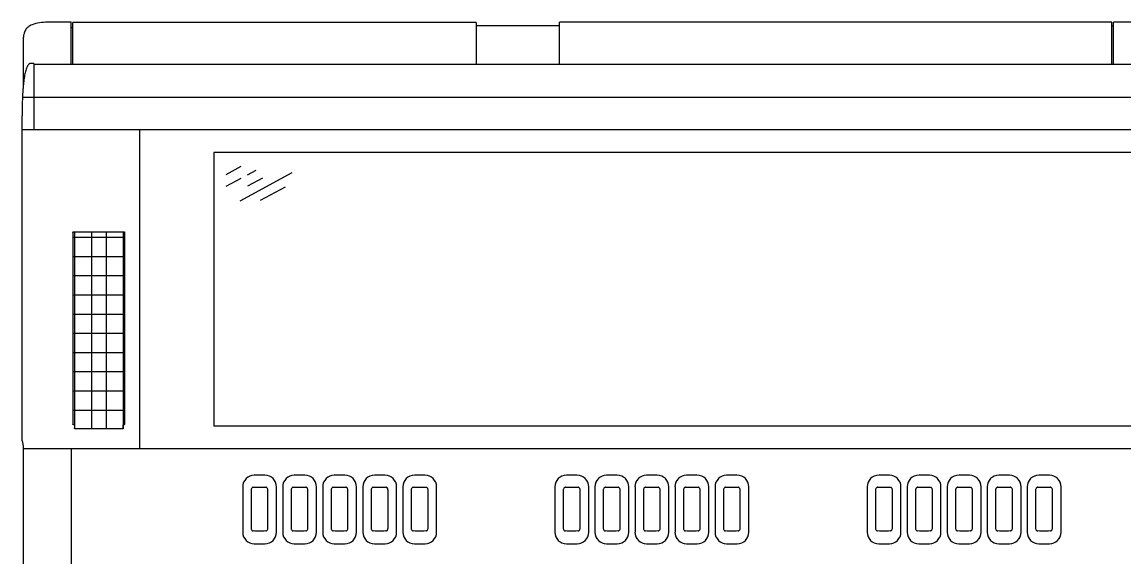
# Model space of a CAD drawing. Extents: x -49 to 275, y -8 to 142.
# Drawn here: x 39.4 to 60.06, y 35.25 to 45.28 of the extents above; entities that cross this region are included whole.
import ezdxf
from ezdxf.enums import TextEntityAlignment as Align

# ---------------------------------------------------------------- set-up
doc = ezdxf.new("R2010")
doc.units = 0
doc.header["$LTSCALE"] = 0.5
doc.header["$MEASUREMENT"] = 0
doc.layers.add('OBJECT', color=7, linetype='CONTINUOUS')
doc.layers.add('RISER', color=7, linetype='CONTINUOUS')
doc.styles.add('ARIAL', font='arial.ttf')

# ---------------------------------------------------------------- blocks, each defined once
blk = doc.blocks.new('*U48')
at = {"layer": 'RISER'}
for p, q in [((-27.03, 16.263), (-27.33, 16.263)), ((-27.03, 15.472), (-27.03, 16.263)), ((-27.03, 16.163), (-27, 16.163)), ((-19.44, 16.254), (-27, 16.254)), ((-27, 15.472), (-27, 16.254)), ((-19.44, 16.254), (-19.44, 15.472)), ((-17.88, 16.193), (-19.44, 16.193)), ((-7.533, 16.263), (-17.88, 16.263)), ((-17.88, 15.472), (-17.88, 16.263)), ((-7.533, 15.472), (-7.533, 16.263)), ((-7.533, 16.193), (-7.502, 16.193)), ((-7.502, 15.472), (-7.502, 16.263)), ((7.504, 16.263), (-7.502, 16.263)), ((-27.93, 15.913), (-27.93, 15.056)), ((-27.73, 15.486), (-27.8, 15.486)), ((-27.73, 15.486), (-27.73, 14.246)), ((27.7, 15.472), (-27.73, 15.472)), ((27.943, 14.853), (-27.943, 14.853)), ((-27.95, 8.425), (-27.95, 14.506)), ((27.95, 14.246), (-27.95, 14.246)), ((-25.748, 14.246), (-25.748, 8.281)), ((-0.655, 13.822), (-24.355, 13.822)), ((-24.355, 13.822), (-24.355, 8.705)), ((-24.128, 13.413), (-23.848, 13.565)), ((-23.865, 12.919), (-22.891, 13.448)), ((-23.729, 13.406), (-23.567, 13.493)), ((-24.128, 13.189), (-23.848, 13.341)), ((-23.719, 13.197), (-23.438, 13.349)), ((-23.483, 12.927), (-23.016, 13.18)), ((-26.998, 12.326), (-26.998, 8.737)), ((-26.027, 12.23), (-26.998, 12.23)), ((-26.968, 12.34), (-26.057, 12.34)), ((-26.968, 12.34), (-26.968, 8.648)), ((-26.652, 12.34), (-26.652, 8.648)), ((-26.373, 12.34), (-26.373, 8.648)), ((-26.057, 12.34), (-26.057, 8.648)), ((-26.027, 8.737), (-26.027, 12.326)), ((-26.027, 11.871), (-26.998, 11.871)), ((-26.027, 11.511), (-26.998, 11.511)), ((-26.027, 11.152), (-26.998, 11.152)), ((-26.027, 10.792), (-26.998, 10.792)), ((-26.027, 10.433), (-26.998, 10.433)), ((-26.027, 10.073), (-26.998, 10.073)), ((-26.027, 9.714), (-26.998, 9.714)), ((-26.027, 9.354), (-26.998, 9.354)), ((-26.027, 8.995), (-26.998, 8.995)), ((-26.968, 8.723), (-26.968, 8.667)), ((-26.057, 8.667), (-26.057, 8.723)), ((-24.355, 8.705), (-0.655, 8.705)), ((-26.057, 8.648), (-26.968, 8.648)), ((-27.95, 8.425), (-27.93, 8.328)), ((-27.93, 8.328), (-27.93, -8.328)), ((-27.93, 8.281), (27.93, 8.281)), ((-27.03, 8.281), (-27.03, -8.923)), ((-23.4, 7.779), (-23.599, 7.779)), ((-22.65, 7.779), (-22.849, 7.779)), ((-21.9, 7.779), (-22.099, 7.779)), ((-21.15, 7.779), (-21.349, 7.779)), ((-20.4, 7.779), (-20.599, 7.779)), ((-17.55, 7.779), (-17.75, 7.779)), ((-16.8, 7.779), (-17, 7.779)), ((-16.05, 7.779), (-16.25, 7.779)), ((-15.3, 7.779), (-15.499, 7.779)), ((-14.55, 7.779), (-14.749, 7.779)), ((-11.7, 7.779), (-11.899, 7.779)), ((-10.95, 7.779), (-11.149, 7.779)), ((-10.2, 7.779), (-10.399, 7.779)), ((-9.45, 7.779), (-9.649, 7.779)), ((-8.7, 7.779), (-8.899, 7.779)), ((-23.816, 7.565), (-23.816, 6.714)), ((-23.66, 7.5), (-23.66, 6.792)), ((-23.621, 7.557), (-23.587, 7.559)), ((-23.587, 7.559), (-23.417, 7.559)), ((-23.417, 7.559), (-23.382, 7.557)), ((-23.344, 6.792), (-23.344, 7.5)), ((-23.183, 6.714), (-23.183, 7.565)), ((-23.066, 7.565), (-23.066, 6.714)), ((-22.91, 7.5), (-22.91, 6.792)), ((-22.871, 7.557), (-22.837, 7.559)), ((-22.837, 7.559), (-22.667, 7.559)), ((-22.667, 7.559), (-22.632, 7.557)), ((-22.594, 6.792), (-22.594, 7.5)), ((-22.433, 6.714), (-22.433, 7.565)), ((-22.316, 7.565), (-22.316, 6.714)), ((-22.16, 7.5), (-22.16, 6.792)), ((-22.121, 7.557), (-22.087, 7.559)), ((-22.087, 7.559), (-21.917, 7.559)), ((-21.917, 7.559), (-21.882, 7.557)), ((-21.844, 6.792), (-21.844, 7.5)), ((-21.683, 6.714), (-21.683, 7.565)), ((-21.566, 7.565), (-21.566, 6.714)), ((-21.41, 7.5), (-21.41, 6.792)), ((-21.371, 7.557), (-21.337, 7.559)), ((-21.337, 7.559), (-21.167, 7.559)), ((-21.167, 7.559), (-21.132, 7.557)), ((-21.094, 6.792), (-21.094, 7.5)), ((-20.933, 6.714), (-20.933, 7.565)), ((-20.816, 7.565), (-20.816, 6.714)), ((-20.66, 7.5), (-20.66, 6.792)), ((-20.621, 7.557), (-20.587, 7.559)), ((-20.587, 7.559), (-20.417, 7.559)), ((-20.417, 7.559), (-20.382, 7.557)), ((-20.344, 6.792), (-20.344, 7.5)), ((-20.183, 6.714), (-20.183, 7.565)), ((-17.966, 7.565), (-17.966, 6.714)), ((-17.81, 7.5), (-17.81, 6.792)), ((-17.771, 7.557), (-17.737, 7.559)), ((-17.737, 7.559), (-17.567, 7.559)), ((-17.567, 7.559), (-17.532, 7.557)), ((-17.494, 6.792), (-17.494, 7.5)), ((-17.334, 6.714), (-17.334, 7.565)), ((-17.216, 7.565), (-17.216, 6.714)), ((-17.06, 7.5), (-17.06, 6.792)), ((-17.021, 7.557), (-16.987, 7.559)), ((-16.987, 7.559), (-16.817, 7.559)), ((-16.817, 7.559), (-16.782, 7.557)), ((-16.744, 6.792), (-16.744, 7.5)), ((-16.584, 6.714), (-16.584, 7.565)), ((-16.466, 7.565), (-16.466, 6.714)), ((-16.31, 7.5), (-16.31, 6.792)), ((-16.271, 7.557), (-16.237, 7.559)), ((-16.237, 7.559), (-16.067, 7.559)), ((-16.067, 7.559), (-16.032, 7.557)), ((-15.994, 6.792), (-15.994, 7.5)), ((-15.834, 6.714), (-15.834, 7.565)), ((-15.716, 7.565), (-15.716, 6.714)), ((-15.56, 7.5), (-15.56, 6.792)), ((-15.521, 7.557), (-15.487, 7.559)), ((-15.487, 7.559), (-15.317, 7.559)), ((-15.317, 7.559), (-15.282, 7.557)), ((-15.244, 6.792), (-15.244, 7.5)), ((-15.084, 6.714), (-15.084, 7.565)), ((-14.966, 7.565), (-14.966, 6.714)), ((-14.81, 7.5), (-14.81, 6.792)), ((-14.771, 7.557), (-14.737, 7.559)), ((-14.737, 7.559), (-14.567, 7.559)), ((-14.567, 7.559), (-14.532, 7.557)), ((-14.494, 6.792), (-14.494, 7.5)), ((-14.334, 6.714), (-14.334, 7.565)), ((-12.116, 7.565), (-12.116, 6.714)), ((-11.96, 7.5), (-11.96, 6.792)), ((-11.921, 7.557), (-11.887, 7.559)), ((-11.887, 7.559), (-11.717, 7.559)), ((-11.717, 7.559), (-11.682, 7.557)), ((-11.644, 6.792), (-11.644, 7.5)), ((-11.483, 6.714), (-11.483, 7.565)), ((-11.366, 7.565), (-11.366, 6.714)), ((-11.21, 7.5), (-11.21, 6.792)), ((-11.171, 7.557), (-11.137, 7.559)), ((-11.137, 7.559), (-10.967, 7.559)), ((-10.967, 7.559), (-10.932, 7.557)), ((-10.894, 6.792), (-10.894, 7.5)), ((-10.733, 6.714), (-10.733, 7.565)), ((-10.616, 7.565), (-10.616, 6.714)), ((-10.46, 7.5), (-10.46, 6.792)), ((-10.421, 7.557), (-10.387, 7.559)), ((-10.387, 7.559), (-10.217, 7.559)), ((-10.217, 7.559), (-10.182, 7.557)), ((-10.144, 6.792), (-10.144, 7.5)), ((-9.983, 6.714), (-9.983, 7.565)), ((-9.866, 7.565), (-9.866, 6.714)), ((-9.71, 7.5), (-9.71, 6.792)), ((-9.671, 7.557), (-9.637, 7.559)), ((-9.637, 7.559), (-9.467, 7.559)), ((-9.467, 7.559), (-9.432, 7.557)), ((-9.394, 6.792), (-9.394, 7.5)), ((-9.233, 6.714), (-9.233, 7.565)), ((-9.116, 7.565), (-9.116, 6.714)), ((-8.96, 7.5), (-8.96, 6.792)), ((-8.921, 7.557), (-8.887, 7.559)), ((-8.887, 7.559), (-8.717, 7.559)), ((-8.717, 7.559), (-8.682, 7.557)), ((-8.644, 6.792), (-8.644, 7.5)), ((-8.483, 6.714), (-8.483, 7.565)), ((-23.587, 6.736), (-23.621, 6.737)), ((-23.417, 6.736), (-23.587, 6.736)), ((-23.382, 6.737), (-23.417, 6.736)), ((-22.837, 6.736), (-22.871, 6.737)), ((-22.667, 6.736), (-22.837, 6.736)), ((-22.632, 6.737), (-22.667, 6.736)), ((-22.087, 6.736), (-22.121, 6.737)), ((-21.917, 6.736), (-22.087, 6.736)), ((-21.882, 6.737), (-21.917, 6.736)), ((-21.337, 6.736), (-21.371, 6.737)), ((-21.167, 6.736), (-21.337, 6.736)), ((-21.132, 6.737), (-21.167, 6.736)), ((-20.587, 6.736), (-20.621, 6.737)), ((-20.417, 6.736), (-20.587, 6.736)), ((-20.382, 6.737), (-20.417, 6.736)), ((-17.737, 6.736), (-17.771, 6.737)), ((-17.567, 6.736), (-17.737, 6.736)), ((-17.532, 6.737), (-17.567, 6.736)), ((-16.987, 6.736), (-17.021, 6.737)), ((-16.817, 6.736), (-16.987, 6.736)), ((-16.782, 6.737), (-16.817, 6.736)), ((-16.237, 6.736), (-16.271, 6.737)), ((-16.067, 6.736), (-16.237, 6.736)), ((-16.032, 6.737), (-16.067, 6.736)), ((-15.487, 6.736), (-15.521, 6.737)), ((-15.317, 6.736), (-15.487, 6.736)), ((-15.282, 6.737), (-15.317, 6.736)), ((-14.737, 6.736), (-14.771, 6.737)), ((-14.567, 6.736), (-14.737, 6.736)), ((-14.532, 6.737), (-14.567, 6.736)), ((-11.887, 6.736), (-11.921, 6.737)), ((-11.717, 6.736), (-11.887, 6.736)), ((-11.682, 6.737), (-11.717, 6.736)), ((-11.137, 6.736), (-11.171, 6.737)), ((-10.967, 6.736), (-11.137, 6.736)), ((-10.932, 6.737), (-10.967, 6.736)), ((-10.387, 6.736), (-10.421, 6.737)), ((-10.217, 6.736), (-10.387, 6.736)), ((-10.182, 6.737), (-10.217, 6.736)), ((-9.637, 6.736), (-9.671, 6.737)), ((-9.467, 6.736), (-9.637, 6.736)), ((-9.432, 6.737), (-9.467, 6.736)), ((-8.887, 6.736), (-8.921, 6.737)), ((-8.717, 6.736), (-8.887, 6.736)), ((-8.682, 6.737), (-8.717, 6.736)), ((-23.599, 6.499), (-23.4, 6.499)), ((-22.849, 6.499), (-22.65, 6.499)), ((-22.099, 6.499), (-21.9, 6.499)), ((-21.349, 6.499), (-21.15, 6.499)), ((-20.599, 6.499), (-20.4, 6.499)), ((-17.75, 6.499), (-17.55, 6.499)), ((-17, 6.499), (-16.8, 6.499)), ((-16.25, 6.499), (-16.05, 6.499)), ((-15.499, 6.499), (-15.3, 6.499)), ((-14.749, 6.499), (-14.55, 6.499)), ((-11.899, 6.499), (-11.7, 6.499)), ((-11.149, 6.499), (-10.95, 6.499)), ((-10.399, 6.499), (-10.2, 6.499)), ((-9.649, 6.499), (-9.45, 6.499)), ((-8.899, 6.499), (-8.7, 6.499))]:
    blk.add_line(p, q, dxfattribs=at)
at = {"layer": 'RISER', "flags": 128}
for points in [[(-26.998, 12.326), (-26.997, 12.329), (-26.996, 12.332), (-26.993, 12.334), (-26.989, 12.336), (-26.984, 12.338), (-26.979, 12.339), (-26.973, 12.34), (-26.967, 12.34)], [(-26.058, 12.34), (-26.052, 12.34), (-26.046, 12.339), (-26.041, 12.338), (-26.036, 12.336), (-26.032, 12.334), (-26.029, 12.332), (-26.028, 12.329), (-26.027, 12.326)], [(-26.968, 8.723), (-26.973, 8.723), (-26.979, 8.724), (-26.984, 8.725), (-26.989, 8.727), (-26.993, 8.729), (-26.996, 8.731), (-26.997, 8.734), (-26.998, 8.737)], [(-26.027, 8.737), (-26.028, 8.734), (-26.029, 8.731), (-26.032, 8.729), (-26.036, 8.727), (-26.041, 8.725), (-26.046, 8.724), (-26.052, 8.723), (-26.057, 8.723)]]:
    blk.add_lwpolyline(points, dxfattribs=at)
at = {"layer": 'RISER'}
for centre, start, end in [((-23.601, 7.563), 89.7212, 179.7185), ((-23.399, 7.563), 0.2815, 90.2788), ((-22.851, 7.563), 89.7212, 179.7185), ((-22.649, 7.563), 0.2815, 90.2788), ((-22.101, 7.563), 89.7212, 179.7185), ((-21.899, 7.563), 0.2815, 90.2788), ((-21.351, 7.563), 89.7212, 179.7185), ((-21.149, 7.563), 0.2815, 90.2788), ((-20.601, 7.563), 89.7212, 179.7185), ((-20.399, 7.563), 0.2815, 90.2788), ((-17.751, 7.563), 89.7212, 179.7185), ((-17.549, 7.563), 0.2815, 90.2788), ((-17.001, 7.563), 89.7212, 179.7185), ((-16.799, 7.563), 0.2815, 90.2788), ((-16.251, 7.563), 89.7212, 179.7185), ((-16.049, 7.563), 0.2815, 90.2788), ((-15.501, 7.563), 89.7212, 179.7185), ((-15.299, 7.563), 0.2815, 90.2788), ((-14.751, 7.563), 89.7212, 179.7185), ((-14.549, 7.563), 0.2815, 90.2788), ((-11.901, 7.563), 89.7212, 179.7185), ((-11.699, 7.563), 0.2815, 90.2788), ((-11.151, 7.563), 89.7212, 179.7185), ((-10.949, 7.563), 0.2815, 90.2788), ((-10.401, 7.563), 89.7212, 179.7185), ((-10.199, 7.563), 0.2815, 90.2788), ((-9.651, 7.563), 89.7212, 179.7185), ((-9.449, 7.563), 0.2815, 90.2788), ((-8.901, 7.563), 89.7212, 179.7185), ((-8.699, 7.563), 0.2815, 90.2788), ((-23.601, 6.715), 180.2815, 270.2788), ((-23.399, 6.715), 269.7212, 359.7185), ((-22.851, 6.715), 180.2815, 270.2788), ((-22.649, 6.715), 269.7212, 359.7185), ((-22.101, 6.715), 180.2815, 270.2788), ((-21.899, 6.715), 269.7212, 359.7185), ((-21.351, 6.715), 180.2815, 270.2788), ((-21.149, 6.715), 269.7212, 359.7185), ((-20.601, 6.715), 180.2815, 270.2788), ((-20.399, 6.715), 269.7212, 359.7185), ((-17.751, 6.715), 180.2815, 270.2788), ((-17.549, 6.715), 269.7212, 359.7185), ((-17.001, 6.715), 180.2815, 270.2788), ((-16.799, 6.715), 269.7212, 359.7185), ((-16.251, 6.715), 180.2815, 270.2788), ((-16.049, 6.715), 269.7212, 359.7185), ((-15.501, 6.715), 180.2815, 270.2788), ((-15.299, 6.715), 269.7212, 359.7185), ((-14.751, 6.715), 180.2815, 270.2788), ((-14.549, 6.715), 269.7212, 359.7185), ((-11.901, 6.715), 180.2815, 270.2788), ((-11.699, 6.715), 269.7212, 359.7185), ((-11.151, 6.715), 180.2815, 270.2788), ((-10.949, 6.715), 269.7212, 359.7185), ((-10.401, 6.715), 180.2815, 270.2788), ((-10.199, 6.715), 269.7212, 359.7185), ((-9.651, 6.715), 180.2815, 270.2788), ((-9.449, 6.715), 269.7212, 359.7185), ((-8.901, 6.715), 180.2815, 270.2788), ((-8.699, 6.715), 269.7212, 359.7185)]:
    blk.add_arc(centre, 0.216, start, end, dxfattribs=at)
for points, knots in [([(-27.33, 16.263), (-27.379, 16.263), (-27.477, 16.263), (-27.623, 16.253), (-27.747, 16.224), (-27.838, 16.176), (-27.894, 16.112), (-27.919, 16.041), (-27.929, 15.972), (-27.93, 15.932), (-27.93, 15.913), (-27.93, 15.913)], [0, 0, 0, 0, 0.181912, 0.363659, 0.542983, 0.650148, 0.741059, 0.849563, 0.927548, 0.999997, 1, 1, 1, 1]), ([(-27.8, 15.486), (-27.803, 15.486), (-27.808, 15.485), (-27.817, 15.48), (-27.832, 15.468), (-27.859, 15.428), (-27.882, 15.359), (-27.905, 15.261), (-27.921, 15.155), (-27.93, 15.06), (-27.936, 14.981), (-27.94, 14.923), (-27.943, 14.859), (-27.946, 14.773), (-27.949, 14.652), (-27.95, 14.558), (-27.95, 14.506)], [0, 0, 0, 0, 0.007414, 0.014909, 0.029969, 0.060177, 0.150755, 0.241314, 0.361563, 0.479667, 0.545789, 0.599399, 0.649159, 0.731881, 0.850279, 1, 1, 1, 1]), ([(-26.958, 8.648), (-26.959, 8.649), (-26.963, 8.651), (-26.967, 8.657), (-26.968, 8.663), (-26.968, 8.667)], [0, 0, 0, 0, 0.3025497, 0.5883995, 1, 1, 1, 1]), ([(-26.057, 8.667), (-26.057, 8.665), (-26.058, 8.66), (-26.061, 8.653), (-26.065, 8.65), (-26.067, 8.648)], [0, 0, 0, 0, 0.258674, 0.533665, 1, 1, 1, 1]), ([(-23.621, 7.557), (-23.625, 7.556), (-23.633, 7.554), (-23.644, 7.546), (-23.654, 7.532), (-23.66, 7.515), (-23.66, 7.504), (-23.66, 7.5)], [0, 0, 0, 0, 0.158246, 0.315479, 0.5492, 0.845795, 1, 1, 1, 1]), ([(-23.344, 7.5), (-23.344, 7.507), (-23.345, 7.521), (-23.354, 7.539), (-23.366, 7.551), (-23.375, 7.556), (-23.381, 7.556), (-23.382, 7.557)], [0, 0, 0, 0, 0.26831, 0.578036, 0.772279, 0.928087, 1, 1, 1, 1]), ([(-22.871, 7.557), (-22.875, 7.556), (-22.883, 7.554), (-22.894, 7.546), (-22.904, 7.532), (-22.91, 7.515), (-22.91, 7.504), (-22.91, 7.5)], [0, 0, 0, 0, 0.158246, 0.315479, 0.5492, 0.845795, 1, 1, 1, 1]), ([(-22.594, 7.5), (-22.594, 7.507), (-22.595, 7.521), (-22.604, 7.539), (-22.616, 7.551), (-22.625, 7.556), (-22.631, 7.556), (-22.632, 7.557)], [0, 0, 0, 0, 0.26831, 0.578036, 0.772279, 0.928087, 1, 1, 1, 1]), ([(-22.121, 7.557), (-22.125, 7.556), (-22.133, 7.554), (-22.144, 7.546), (-22.154, 7.532), (-22.16, 7.515), (-22.16, 7.504), (-22.16, 7.5)], [0, 0, 0, 0, 0.158246, 0.315479, 0.5492, 0.845795, 1, 1, 1, 1]), ([(-21.844, 7.5), (-21.844, 7.507), (-21.845, 7.521), (-21.854, 7.539), (-21.866, 7.551), (-21.875, 7.556), (-21.881, 7.556), (-21.882, 7.557)], [0, 0, 0, 0, 0.26831, 0.578036, 0.772279, 0.928087, 1, 1, 1, 1]), ([(-21.371, 7.557), (-21.375, 7.556), (-21.383, 7.554), (-21.394, 7.546), (-21.404, 7.532), (-21.41, 7.515), (-21.41, 7.504), (-21.41, 7.5)], [0, 0, 0, 0, 0.158246, 0.315479, 0.5492, 0.845795, 1, 1, 1, 1]), ([(-21.094, 7.5), (-21.094, 7.507), (-21.095, 7.521), (-21.104, 7.539), (-21.116, 7.551), (-21.125, 7.556), (-21.131, 7.556), (-21.132, 7.557)], [0, 0, 0, 0, 0.26831, 0.578036, 0.772279, 0.928087, 1, 1, 1, 1]), ([(-20.621, 7.557), (-20.625, 7.556), (-20.633, 7.554), (-20.644, 7.546), (-20.654, 7.532), (-20.66, 7.515), (-20.66, 7.504), (-20.66, 7.5)], [0, 0, 0, 0, 0.158246, 0.315479, 0.5492, 0.845795, 1, 1, 1, 1]), ([(-20.344, 7.5), (-20.344, 7.507), (-20.345, 7.521), (-20.354, 7.539), (-20.366, 7.551), (-20.375, 7.556), (-20.381, 7.556), (-20.382, 7.557)], [0, 0, 0, 0, 0.26831, 0.578036, 0.772279, 0.928087, 1, 1, 1, 1]), ([(-17.771, 7.557), (-17.775, 7.556), (-17.783, 7.554), (-17.794, 7.546), (-17.804, 7.532), (-17.81, 7.515), (-17.81, 7.504), (-17.81, 7.5)], [0, 0, 0, 0, 0.158246, 0.315479, 0.5492, 0.845795, 1, 1, 1, 1]), ([(-17.494, 7.5), (-17.494, 7.507), (-17.495, 7.521), (-17.504, 7.539), (-17.516, 7.551), (-17.525, 7.556), (-17.531, 7.556), (-17.532, 7.557)], [0, 0, 0, 0, 0.26831, 0.578036, 0.772279, 0.928087, 1, 1, 1, 1]), ([(-17.021, 7.557), (-17.025, 7.556), (-17.033, 7.554), (-17.044, 7.546), (-17.054, 7.532), (-17.06, 7.515), (-17.06, 7.504), (-17.06, 7.5)], [0, 0, 0, 0, 0.158246, 0.315479, 0.5492, 0.845795, 1, 1, 1, 1]), ([(-16.744, 7.5), (-16.744, 7.507), (-16.745, 7.521), (-16.754, 7.539), (-16.766, 7.551), (-16.775, 7.556), (-16.781, 7.556), (-16.782, 7.557)], [0, 0, 0, 0, 0.26831, 0.578036, 0.772279, 0.928087, 1, 1, 1, 1]), ([(-16.271, 7.557), (-16.275, 7.556), (-16.283, 7.554), (-16.294, 7.546), (-16.304, 7.532), (-16.31, 7.515), (-16.31, 7.504), (-16.31, 7.5)], [0, 0, 0, 0, 0.158246, 0.315479, 0.5492, 0.845795, 1, 1, 1, 1]), ([(-15.994, 7.5), (-15.994, 7.507), (-15.995, 7.521), (-16.004, 7.539), (-16.016, 7.551), (-16.025, 7.556), (-16.031, 7.556), (-16.032, 7.557)], [0, 0, 0, 0, 0.26831, 0.578036, 0.772279, 0.928087, 1, 1, 1, 1]), ([(-15.521, 7.557), (-15.525, 7.556), (-15.533, 7.554), (-15.544, 7.546), (-15.554, 7.532), (-15.56, 7.515), (-15.56, 7.504), (-15.56, 7.5)], [0, 0, 0, 0, 0.158246, 0.315479, 0.5492, 0.845795, 1, 1, 1, 1]), ([(-15.244, 7.5), (-15.244, 7.507), (-15.245, 7.521), (-15.254, 7.539), (-15.266, 7.551), (-15.275, 7.556), (-15.281, 7.556), (-15.282, 7.557)], [0, 0, 0, 0, 0.26831, 0.578036, 0.772279, 0.928087, 1, 1, 1, 1]), ([(-14.771, 7.557), (-14.775, 7.556), (-14.783, 7.554), (-14.794, 7.546), (-14.804, 7.532), (-14.81, 7.515), (-14.81, 7.504), (-14.81, 7.5)], [0, 0, 0, 0, 0.158246, 0.315479, 0.5492, 0.845795, 1, 1, 1, 1]), ([(-14.494, 7.5), (-14.494, 7.507), (-14.495, 7.521), (-14.504, 7.539), (-14.516, 7.551), (-14.525, 7.556), (-14.531, 7.556), (-14.532, 7.557)], [0, 0, 0, 0, 0.26831, 0.578036, 0.772279, 0.928087, 1, 1, 1, 1]), ([(-11.921, 7.557), (-11.925, 7.556), (-11.933, 7.554), (-11.944, 7.546), (-11.954, 7.532), (-11.96, 7.515), (-11.96, 7.504), (-11.96, 7.5)], [0, 0, 0, 0, 0.158246, 0.315479, 0.5492, 0.845795, 1, 1, 1, 1]), ([(-11.644, 7.5), (-11.644, 7.507), (-11.645, 7.521), (-11.654, 7.539), (-11.666, 7.551), (-11.675, 7.556), (-11.681, 7.556), (-11.682, 7.557)], [0, 0, 0, 0, 0.26831, 0.578036, 0.772279, 0.928087, 1, 1, 1, 1]), ([(-11.171, 7.557), (-11.175, 7.556), (-11.183, 7.554), (-11.194, 7.546), (-11.204, 7.532), (-11.21, 7.515), (-11.21, 7.504), (-11.21, 7.5)], [0, 0, 0, 0, 0.158246, 0.315479, 0.5492, 0.845795, 1, 1, 1, 1]), ([(-10.894, 7.5), (-10.894, 7.507), (-10.895, 7.521), (-10.904, 7.539), (-10.916, 7.551), (-10.925, 7.556), (-10.931, 7.556), (-10.932, 7.557)], [0, 0, 0, 0, 0.26831, 0.578036, 0.772279, 0.928087, 1, 1, 1, 1]), ([(-10.421, 7.557), (-10.425, 7.556), (-10.433, 7.554), (-10.444, 7.546), (-10.454, 7.532), (-10.46, 7.515), (-10.46, 7.504), (-10.46, 7.5)], [0, 0, 0, 0, 0.158246, 0.315479, 0.5492, 0.845795, 1, 1, 1, 1]), ([(-10.144, 7.5), (-10.144, 7.507), (-10.145, 7.521), (-10.154, 7.539), (-10.166, 7.551), (-10.175, 7.556), (-10.181, 7.556), (-10.182, 7.557)], [0, 0, 0, 0, 0.26831, 0.578036, 0.772279, 0.928087, 1, 1, 1, 1]), ([(-9.671, 7.557), (-9.675, 7.556), (-9.683, 7.554), (-9.694, 7.546), (-9.704, 7.532), (-9.71, 7.515), (-9.71, 7.504), (-9.71, 7.5)], [0, 0, 0, 0, 0.158246, 0.315479, 0.5492, 0.845795, 1, 1, 1, 1]), ([(-9.394, 7.5), (-9.394, 7.507), (-9.395, 7.521), (-9.404, 7.539), (-9.416, 7.551), (-9.425, 7.556), (-9.431, 7.556), (-9.432, 7.557)], [0, 0, 0, 0, 0.26831, 0.578036, 0.772279, 0.928087, 1, 1, 1, 1]), ([(-8.921, 7.557), (-8.925, 7.556), (-8.933, 7.554), (-8.944, 7.546), (-8.954, 7.532), (-8.96, 7.515), (-8.96, 7.504), (-8.96, 7.5)], [0, 0, 0, 0, 0.158246, 0.315479, 0.5492, 0.845795, 1, 1, 1, 1]), ([(-8.644, 7.5), (-8.644, 7.507), (-8.645, 7.521), (-8.654, 7.539), (-8.666, 7.551), (-8.675, 7.556), (-8.681, 7.556), (-8.682, 7.557)], [0, 0, 0, 0, 0.26831, 0.578036, 0.772279, 0.928087, 1, 1, 1, 1]), ([(-23.66, 6.792), (-23.66, 6.785), (-23.659, 6.771), (-23.65, 6.754), (-23.638, 6.743), (-23.629, 6.738), (-23.623, 6.738), (-23.621, 6.737)], [0, 0, 0, 0, 0.26831, 0.578036, 0.772279, 0.928087, 1, 1, 1, 1]), ([(-23.382, 6.737), (-23.379, 6.738), (-23.371, 6.74), (-23.36, 6.747), (-23.35, 6.761), (-23.344, 6.777), (-23.344, 6.788), (-23.344, 6.792)], [0, 0, 0, 0, 0.1582464, 0.315479, 0.5492005, 0.8457947, 1, 1, 1, 1]), ([(-22.91, 6.792), (-22.91, 6.785), (-22.909, 6.771), (-22.9, 6.754), (-22.888, 6.743), (-22.879, 6.738), (-22.873, 6.738), (-22.871, 6.737)], [0, 0, 0, 0, 0.26831, 0.578036, 0.772279, 0.928087, 1, 1, 1, 1]), ([(-22.632, 6.737), (-22.629, 6.738), (-22.621, 6.74), (-22.61, 6.747), (-22.6, 6.761), (-22.594, 6.777), (-22.594, 6.788), (-22.594, 6.792)], [0, 0, 0, 0, 0.1582464, 0.315479, 0.5492005, 0.8457947, 1, 1, 1, 1]), ([(-22.16, 6.792), (-22.16, 6.785), (-22.159, 6.771), (-22.15, 6.754), (-22.138, 6.743), (-22.129, 6.738), (-22.123, 6.738), (-22.121, 6.737)], [0, 0, 0, 0, 0.26831, 0.578036, 0.772279, 0.928087, 1, 1, 1, 1]), ([(-21.882, 6.737), (-21.879, 6.738), (-21.871, 6.74), (-21.86, 6.747), (-21.85, 6.761), (-21.844, 6.777), (-21.844, 6.788), (-21.844, 6.792)], [0, 0, 0, 0, 0.1582464, 0.315479, 0.5492005, 0.8457947, 1, 1, 1, 1]), ([(-21.41, 6.792), (-21.41, 6.785), (-21.409, 6.771), (-21.4, 6.754), (-21.388, 6.743), (-21.379, 6.738), (-21.373, 6.738), (-21.371, 6.737)], [0, 0, 0, 0, 0.26831, 0.578036, 0.772279, 0.928087, 1, 1, 1, 1]), ([(-21.132, 6.737), (-21.129, 6.738), (-21.121, 6.74), (-21.11, 6.747), (-21.1, 6.761), (-21.094, 6.777), (-21.094, 6.788), (-21.094, 6.792)], [0, 0, 0, 0, 0.1582464, 0.315479, 0.5492005, 0.8457947, 1, 1, 1, 1]), ([(-20.66, 6.792), (-20.66, 6.785), (-20.659, 6.771), (-20.65, 6.754), (-20.638, 6.743), (-20.629, 6.738), (-20.623, 6.738), (-20.621, 6.737)], [0, 0, 0, 0, 0.26831, 0.578036, 0.772279, 0.928087, 1, 1, 1, 1]), ([(-20.382, 6.737), (-20.379, 6.738), (-20.371, 6.74), (-20.36, 6.747), (-20.35, 6.761), (-20.344, 6.777), (-20.344, 6.788), (-20.344, 6.792)], [0, 0, 0, 0, 0.1582464, 0.315479, 0.5492005, 0.8457947, 1, 1, 1, 1]), ([(-17.81, 6.792), (-17.81, 6.785), (-17.809, 6.771), (-17.8, 6.754), (-17.788, 6.743), (-17.779, 6.738), (-17.773, 6.738), (-17.771, 6.737)], [0, 0, 0, 0, 0.26831, 0.578036, 0.772279, 0.928087, 1, 1, 1, 1]), ([(-17.532, 6.737), (-17.529, 6.738), (-17.521, 6.74), (-17.51, 6.747), (-17.5, 6.761), (-17.494, 6.777), (-17.494, 6.788), (-17.494, 6.792)], [0, 0, 0, 0, 0.1582464, 0.315479, 0.5492005, 0.8457947, 1, 1, 1, 1]), ([(-17.06, 6.792), (-17.06, 6.785), (-17.059, 6.771), (-17.05, 6.754), (-17.038, 6.743), (-17.029, 6.738), (-17.023, 6.738), (-17.021, 6.737)], [0, 0, 0, 0, 0.26831, 0.578036, 0.772279, 0.928087, 1, 1, 1, 1]), ([(-16.782, 6.737), (-16.779, 6.738), (-16.771, 6.74), (-16.76, 6.747), (-16.75, 6.761), (-16.744, 6.777), (-16.744, 6.788), (-16.744, 6.792)], [0, 0, 0, 0, 0.1582464, 0.315479, 0.5492005, 0.8457947, 1, 1, 1, 1]), ([(-16.31, 6.792), (-16.31, 6.785), (-16.309, 6.771), (-16.3, 6.754), (-16.288, 6.743), (-16.279, 6.738), (-16.273, 6.738), (-16.271, 6.737)], [0, 0, 0, 0, 0.26831, 0.578036, 0.772279, 0.928087, 1, 1, 1, 1]), ([(-16.032, 6.737), (-16.029, 6.738), (-16.021, 6.74), (-16.01, 6.747), (-16, 6.761), (-15.994, 6.777), (-15.994, 6.788), (-15.994, 6.792)], [0, 0, 0, 0, 0.1582464, 0.315479, 0.5492005, 0.8457947, 1, 1, 1, 1]), ([(-15.56, 6.792), (-15.56, 6.785), (-15.559, 6.771), (-15.55, 6.754), (-15.538, 6.743), (-15.529, 6.738), (-15.523, 6.738), (-15.521, 6.737)], [0, 0, 0, 0, 0.26831, 0.578036, 0.772279, 0.928087, 1, 1, 1, 1]), ([(-15.282, 6.737), (-15.279, 6.738), (-15.271, 6.74), (-15.26, 6.747), (-15.25, 6.761), (-15.244, 6.777), (-15.244, 6.788), (-15.244, 6.792)], [0, 0, 0, 0, 0.1582464, 0.315479, 0.5492005, 0.8457947, 1, 1, 1, 1]), ([(-14.81, 6.792), (-14.81, 6.785), (-14.809, 6.771), (-14.8, 6.754), (-14.788, 6.743), (-14.779, 6.738), (-14.773, 6.738), (-14.771, 6.737)], [0, 0, 0, 0, 0.26831, 0.578036, 0.772279, 0.928087, 1, 1, 1, 1]), ([(-14.532, 6.737), (-14.529, 6.738), (-14.521, 6.74), (-14.51, 6.747), (-14.5, 6.761), (-14.494, 6.777), (-14.494, 6.788), (-14.494, 6.792)], [0, 0, 0, 0, 0.1582464, 0.315479, 0.5492005, 0.8457947, 1, 1, 1, 1]), ([(-11.96, 6.792), (-11.96, 6.785), (-11.959, 6.771), (-11.95, 6.754), (-11.938, 6.743), (-11.929, 6.738), (-11.923, 6.738), (-11.921, 6.737)], [0, 0, 0, 0, 0.26831, 0.578036, 0.772279, 0.928087, 1, 1, 1, 1]), ([(-11.682, 6.737), (-11.679, 6.738), (-11.671, 6.74), (-11.66, 6.747), (-11.65, 6.761), (-11.644, 6.777), (-11.644, 6.788), (-11.644, 6.792)], [0, 0, 0, 0, 0.1582464, 0.315479, 0.5492005, 0.8457947, 1, 1, 1, 1]), ([(-11.21, 6.792), (-11.21, 6.785), (-11.209, 6.771), (-11.2, 6.754), (-11.188, 6.743), (-11.179, 6.738), (-11.173, 6.738), (-11.171, 6.737)], [0, 0, 0, 0, 0.26831, 0.578036, 0.772279, 0.928087, 1, 1, 1, 1]), ([(-10.932, 6.737), (-10.929, 6.738), (-10.921, 6.74), (-10.91, 6.747), (-10.9, 6.761), (-10.894, 6.777), (-10.894, 6.788), (-10.894, 6.792)], [0, 0, 0, 0, 0.1582464, 0.315479, 0.5492005, 0.8457947, 1, 1, 1, 1]), ([(-10.46, 6.792), (-10.46, 6.785), (-10.459, 6.771), (-10.45, 6.754), (-10.438, 6.743), (-10.429, 6.738), (-10.423, 6.738), (-10.421, 6.737)], [0, 0, 0, 0, 0.26831, 0.578036, 0.772279, 0.928087, 1, 1, 1, 1]), ([(-10.182, 6.737), (-10.179, 6.738), (-10.171, 6.74), (-10.16, 6.747), (-10.15, 6.761), (-10.144, 6.777), (-10.144, 6.788), (-10.144, 6.792)], [0, 0, 0, 0, 0.1582464, 0.315479, 0.5492005, 0.8457947, 1, 1, 1, 1]), ([(-9.71, 6.792), (-9.71, 6.785), (-9.709, 6.771), (-9.7, 6.754), (-9.688, 6.743), (-9.679, 6.738), (-9.673, 6.738), (-9.671, 6.737)], [0, 0, 0, 0, 0.26831, 0.578036, 0.772279, 0.928087, 1, 1, 1, 1]), ([(-9.432, 6.737), (-9.429, 6.738), (-9.421, 6.74), (-9.41, 6.747), (-9.4, 6.761), (-9.394, 6.777), (-9.394, 6.788), (-9.394, 6.792)], [0, 0, 0, 0, 0.1582464, 0.315479, 0.5492005, 0.8457947, 1, 1, 1, 1]), ([(-8.96, 6.792), (-8.96, 6.785), (-8.959, 6.771), (-8.95, 6.754), (-8.938, 6.743), (-8.929, 6.738), (-8.923, 6.738), (-8.921, 6.737)], [0, 0, 0, 0, 0.26831, 0.578036, 0.772279, 0.928087, 1, 1, 1, 1]), ([(-8.682, 6.737), (-8.679, 6.738), (-8.671, 6.74), (-8.66, 6.747), (-8.65, 6.761), (-8.644, 6.777), (-8.644, 6.788), (-8.644, 6.792)], [0, 0, 0, 0, 0.1582464, 0.315479, 0.5492005, 0.8457947, 1, 1, 1, 1])]:
    blk.add_open_spline(points, degree=3, knots=knots, dxfattribs=at)
at = {"layer": 'RISER', "color": 1, "style": 'ARIAL'}
blk.add_attdef('STATIONID', text='', height=0.688, dxfattribs=at).set_placement((0, 17.891), align=Align.CENTER)
blk.add_attdef('DRAWINGREF', text='', height=0.688, dxfattribs=at).set_placement((0, -9.423), align=Align.TOP_CENTER)

msp = doc.modelspace()

# ---------------------------------------------------------------- block references
at = {"layer": 'OBJECT'}
msp.add_blockref('*U48', (67.35, 29.015), dxfattribs=at)

doc.saveas('drawing.dxf')
